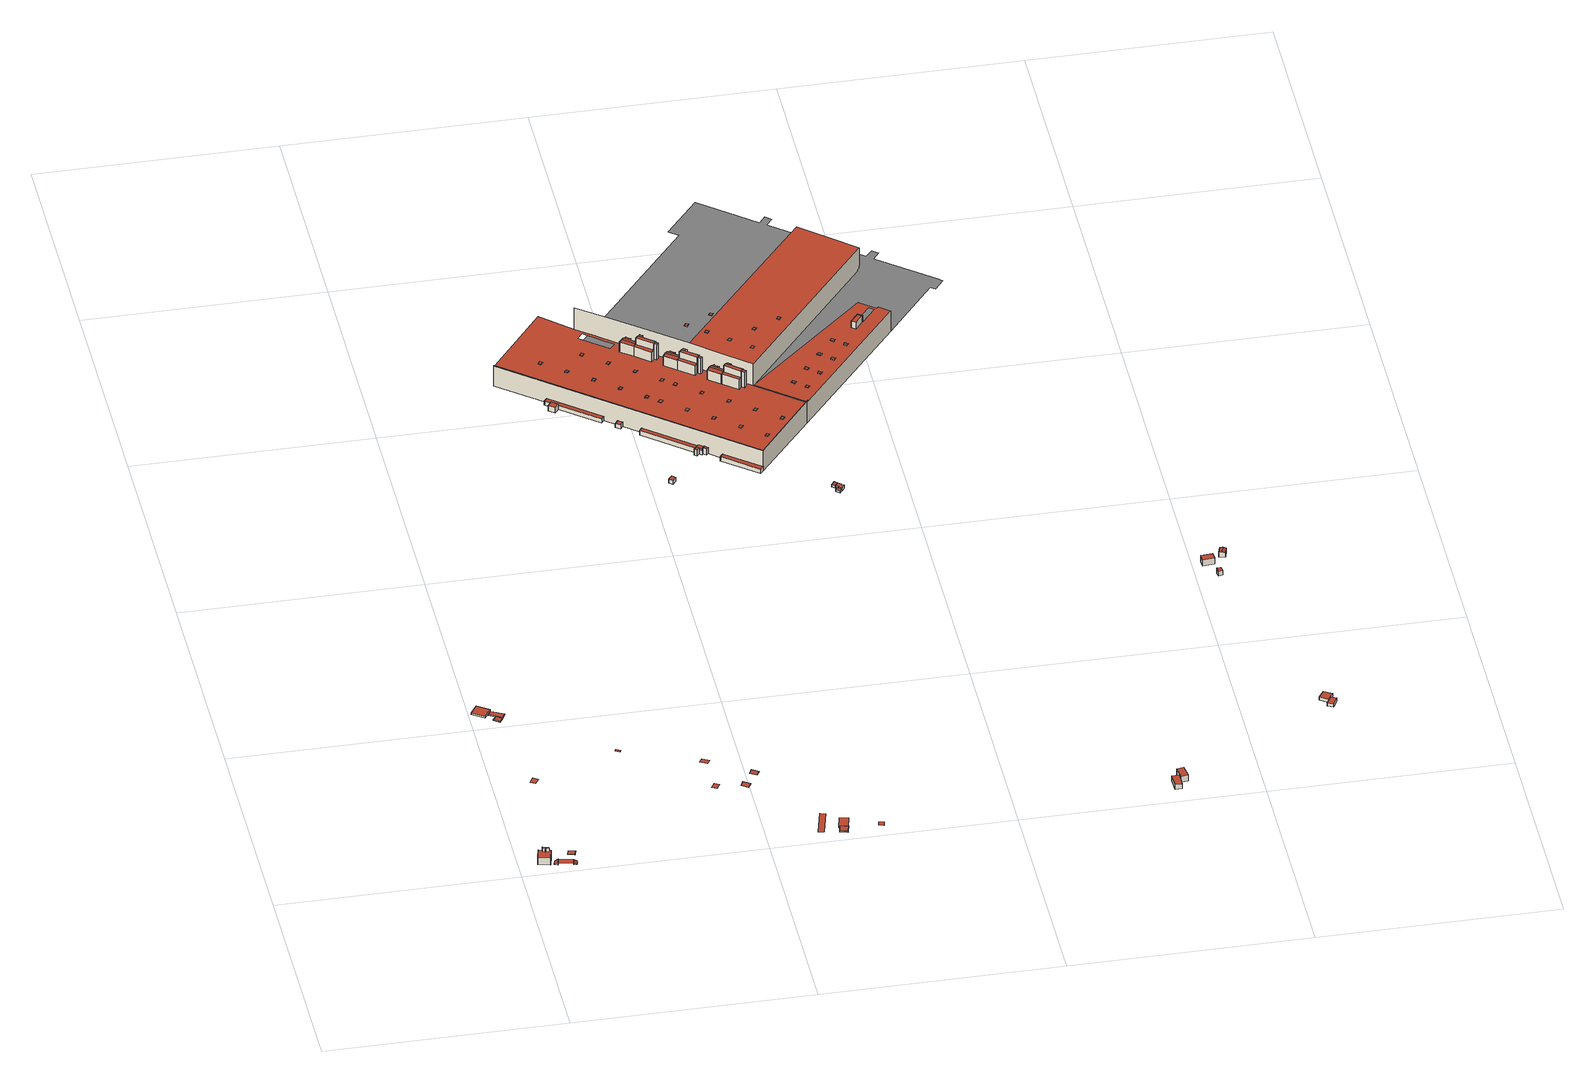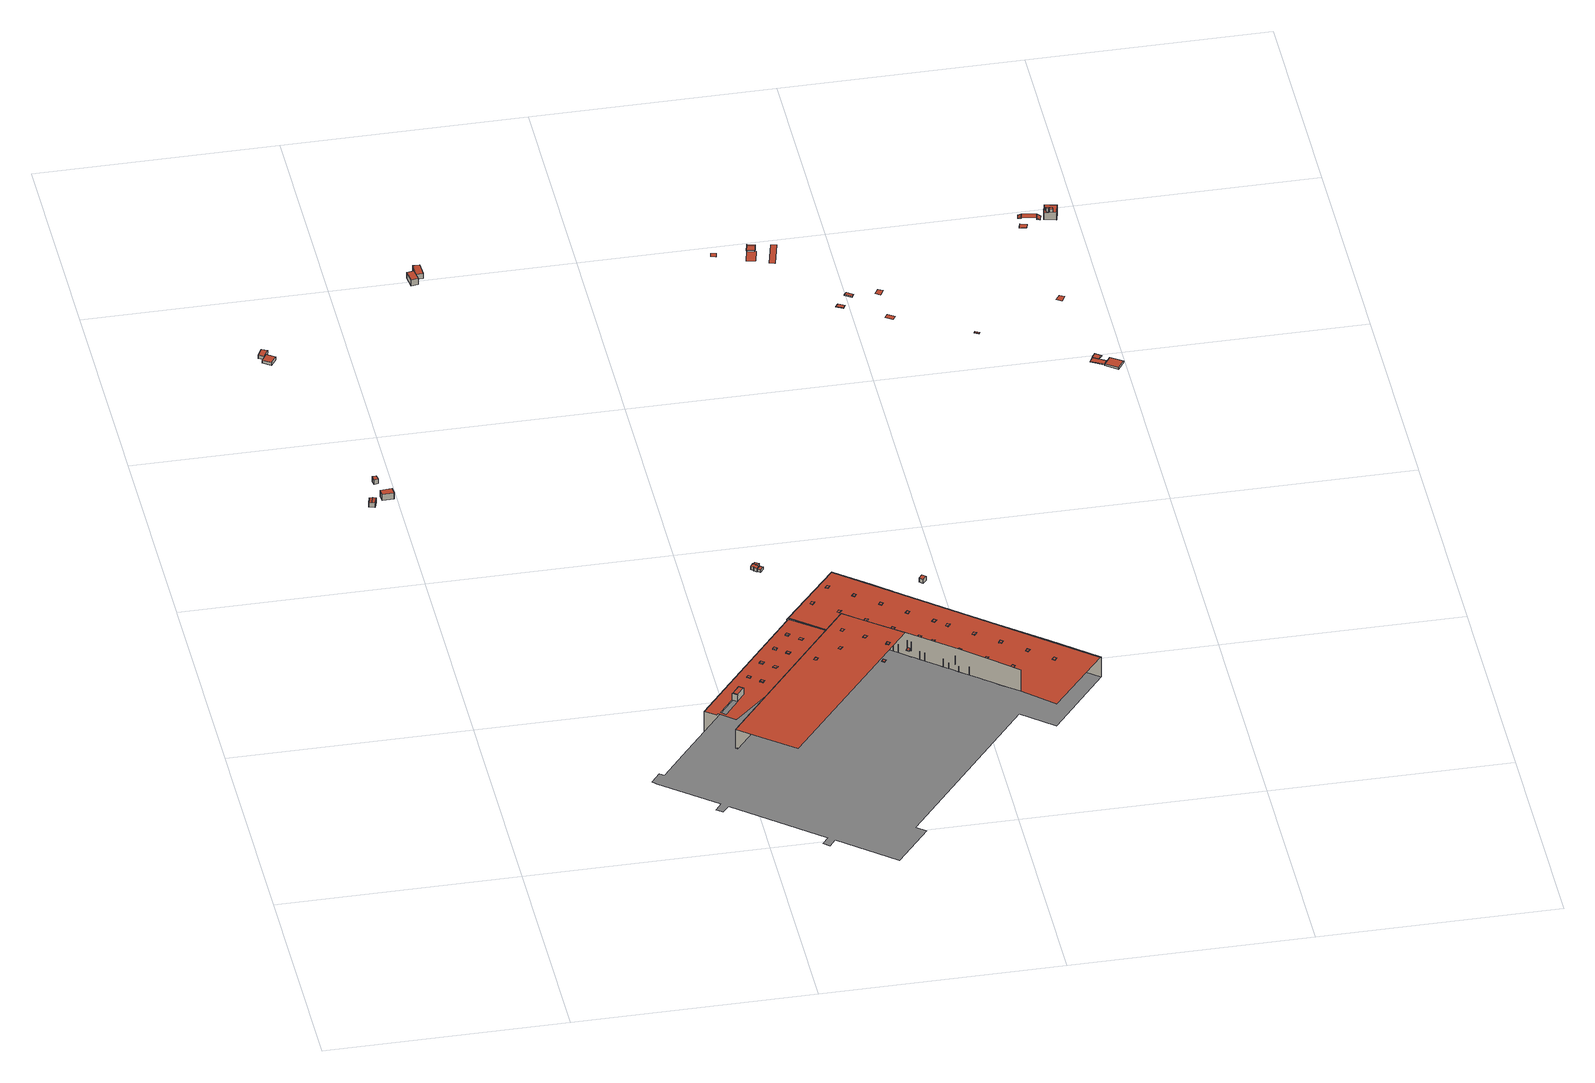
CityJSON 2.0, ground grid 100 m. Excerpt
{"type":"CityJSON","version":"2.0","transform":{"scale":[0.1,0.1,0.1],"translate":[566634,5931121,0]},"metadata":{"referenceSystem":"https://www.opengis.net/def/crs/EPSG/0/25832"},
"CityObjects":{
"building1":{"type":"Building","attributes":{"Grundfläche 2D":"25.694431","Grundhöhe NN":"1.999"},"children":["building1-1","building1-2"],"geometry":[{"type":"Solid","lod":"3","boundaries":[[[[0,1,2,3]],[[4,5,3,2]],[[5,6,0,3]],[[6,7,1,0]],[[7,4,2,1]],[[7,6,5,4]]]],"semantics":{"surfaces":[{"type":"RoofSurface"},{"type":"WallSurface"},{"type":"GroundSurface"}],"values":[[0,1,1,1,1,2]]}}]},
"building1-1":{"type":"BuildingInstallation","parents":["building1"],"geometry":[{"type":"MultiSurface","lod":"3","boundaries":[[[8,9,10,11]],[[11,10,12,13]],[[8,11,13,14]],[[9,8,14,15]],[[10,9,15,12]]],"semantics":{"surfaces":[{"type":"RoofSurface"},{"type":"WallSurface"}],"values":[0,1,1,1,1]}}]},
"building1-2":{"type":"BuildingInstallation","parents":["building1"],"geometry":[{"type":"MultiSurface","lod":"3","boundaries":[[[16,17,18,19]],[[19,18,20,21]],[[16,19,21,22]],[[17,16,22,23]],[[18,17,23,20]]],"semantics":{"surfaces":[{"type":"RoofSurface"},{"type":"WallSurface"}],"values":[0,1,1,1,1]}}]},
"building2":{"type":"Building","attributes":{"Grundfläche 2D":"3.710162","Grundhöhe NN":"1.133"},"geometry":[{"type":"Solid","lod":"3","boundaries":[[[[24,25,26,27]],[[25,24,28,29]],[[25,29,26]],[[27,28,24]],[[29,28,27,26]]]],"semantics":{"surfaces":[{"type":"RoofSurface"},{"type":"WallSurface"},{"type":"GroundSurface"}],"values":[[0,1,1,1,2]]}}]},
"building3":{"type":"Building","attributes":{"Grundfläche 2D":"14.900341","Grundhöhe NN":"1.958"},"geometry":[{"type":"MultiSurface","lod":"3","boundaries":[[[30,31,24,32]]],"semantics":{"surfaces":[{"type":"RoofSurface"}],"values":[0]}}]},
"building4":{"type":"Building","attributes":{"Grundfläche 2D":"3.200538","Grundhöhe NN":"1.283"},"geometry":[{"type":"Solid","lod":"3","boundaries":[[[[33,34,30,32]],[[35,36,32,30]],[[36,33,32]],[[35,30,34]],[[34,33,36,35]]]],"semantics":{"surfaces":[{"type":"RoofSurface"},{"type":"WallSurface"},{"type":"GroundSurface"}],"values":[[0,1,1,1,2]]}}]},
"building5":{"type":"Building","attributes":{"Grundfläche 2D":"7.299149","Grundhöhe NN":"1.508"},"geometry":[{"type":"Solid","lod":"3","boundaries":[[[[37,38,39,40]],[[41,38,37]],[[42,40,39]],[[42,41,37,40]],[[38,41,42,39]]]],"semantics":{"surfaces":[{"type":"RoofSurface"},{"type":"WallSurface"},{"type":"GroundSurface"}],"values":[[0,1,1,1,2]]}}]},
"building6":{"type":"Building","attributes":{"Grundfläche 2D":"7.340706","Grundhöhe NN":"1.545"},"geometry":[{"type":"MultiSurface","lod":"3","boundaries":[[[43,44,45,46]]],"semantics":{"surfaces":[{"type":"RoofSurface"}],"values":[0]}}]},
"building7":{"type":"Building","attributes":{"Grundfläche 2D":"29.484896","Grundhöhe NN":"1.999"},"geometry":[{"type":"Solid","lod":"3","boundaries":[[[[47,48,49,50]],[[51,52,50,49]],[[52,53,47,50]],[[53,54,48,47]],[[54,51,49,48]],[[54,53,52,51]]]],"semantics":{"surfaces":[{"type":"RoofSurface"},{"type":"WallSurface"},{"type":"GroundSurface"}],"values":[[0,1,1,1,1,2]]}}]},
"building8":{"type":"Building","attributes":{"Grundfläche 2D":"7.271800","Grundhöhe NN":"1.999"},"geometry":[{"type":"Solid","lod":"3","boundaries":[[[[55,56,57,58]],[[59,60,58,57]],[[60,61,55,58]],[[61,62,56,55]],[[62,59,57,56]],[[62,61,60,59]]]],"semantics":{"surfaces":[{"type":"RoofSurface"},{"type":"WallSurface"},{"type":"GroundSurface"}],"values":[[0,1,1,1,1,2]]}}]},
"building9":{"type":"Building","attributes":{"Grundfläche 2D":"14.671334","Grundhöhe NN":"1.999"},"geometry":[{"type":"Solid","lod":"3","boundaries":[[[[63,64,65,66]],[[67,68,66,65]],[[68,69,63,66]],[[69,70,64,63]],[[70,67,65,64]],[[70,69,68,67]]]],"semantics":{"surfaces":[{"type":"RoofSurface"},{"type":"WallSurface"},{"type":"GroundSurface"}],"values":[[0,1,1,1,1,2]]}}]},
"building10":{"type":"Building","attributes":{"Grundfläche 2D":"1.850165","Grundhöhe NN":"0.383"},"geometry":[{"type":"Solid","lod":"3","boundaries":[[[[71,72,73,74]],[[75,71,74]],[[75,76,72,71]],[[76,73,72]],[[76,75,74,73]]]],"semantics":{"surfaces":[{"type":"RoofSurface"},{"type":"WallSurface"},{"type":"GroundSurface"}],"values":[[0,1,1,1,2]]}}]},
"building11":{"type":"Building","attributes":{"Grundfläche 2D":"7.423137","Grundhöhe NN":"1.733"},"geometry":[{"type":"MultiSurface","lod":"3","boundaries":[[[77,78,79,80]]],"semantics":{"surfaces":[{"type":"RoofSurface"}],"values":[0]}}]},
"building12":{"type":"Building","attributes":{"Grundfläche 2D":"7.041550","Grundhöhe NN":"1.658"},"geometry":[{"type":"MultiSurface","lod":"3","boundaries":[[[81,82,83,84]]],"semantics":{"surfaces":[{"type":"RoofSurface"}],"values":[0]}}]},
"building13":{"type":"Building","attributes":{"Grundfläche 2D":"7.001814","Grundhöhe NN":"1.320"},"geometry":[{"type":"Solid","lod":"3","boundaries":[[[[85,86,87,88]],[[89,85,88]],[[89,90,86,85]],[[90,87,86]],[[90,89,88,87]]]],"semantics":{"surfaces":[{"type":"RoofSurface"},{"type":"WallSurface"},{"type":"GroundSurface"}],"values":[[0,1,1,1,2]]}}]},
"building14":{"type":"Building","attributes":{"Grundfläche 2D":"6.875396","Grundhöhe NN":"1.545"},"geometry":[{"type":"Solid","lod":"3","boundaries":[[[[91,92,93,94]],[[95,91,94]],[[95,96,92,91]],[[96,93,92]],[[96,95,94,93]]]],"semantics":{"surfaces":[{"type":"RoofSurface"},{"type":"WallSurface"},{"type":"GroundSurface"}],"values":[[0,1,1,1,2]]}}]},
"building15":{"type":"Building","attributes":{"Grundfläche 2D":"29.729817","Grundhöhe NN":"1.999"},"geometry":[{"type":"MultiSurface","lod":"3","boundaries":[[[97,98,99,100]]],"semantics":{"surfaces":[{"type":"RoofSurface"}],"values":[0]}}]},
"building16":{"type":"Building","attributes":{"Grundfläche 2D":"3.411666","Grundhöhe NN":"1.958"},"geometry":[{"type":"MultiSurface","lod":"3","boundaries":[[[101,102,103,104]]],"semantics":{"surfaces":[{"type":"RoofSurface"}],"values":[0]}}]},
"building17":{"type":"Building","attributes":{"Grundfläche 2D":"10.685665","Grundhöhe NN":"1.999"},"geometry":[{"type":"Solid","lod":"3","boundaries":[[[[105,106,107,108,109]],[[106,105,103,102]],[[107,106,102,110]],[[108,107,110,111]],[[105,109,108,111,112,103]],[[111,110,102,103,112]]]],"semantics":{"surfaces":[{"type":"RoofSurface"},{"type":"WallSurface"},{"type":"GroundSurface"}],"values":[[0,1,1,1,1,2]]}}]},
"building18":{"type":"Building","attributes":{"Grundfläche 2D":"23.449373","Grundhöhe NN":"1.470"},"geometry":[{"type":"MultiSurface","lod":"3","boundaries":[[[113,114,115,116,117,118]]],"semantics":{"surfaces":[{"type":"RoofSurface"}],"values":[0]}}]},
"building19":{"type":"Building","attributes":{"Grundfläche 2D":"16113.215206","Grundhöhe NN":"5.443"},"children":["building19-1","building19-2","building19-3","building19-4","building19-5","building19-6","building19-7","building19-8","building19-9","building19-10","building19-11","building19-12","building19-13","building19-14","building19-15","building19-16","building19-17","building19-18","building19-19","building19-20","building19-21","building19-22","building19-23","building19-24","building19-25","building19-26","building19-27","building19-28","building19-29","building19-30","building19-31","building19-32","building19-33","building19-34","building19-35","building19-36","building19-37","building19-38","building19-39","building19-40","building19-41","building19-42","building19-43","building19-44","building19-45","building19-46","building19-47","building19-48","building19-49","building19-50","building19-51","building19-52","building19-53","building19-54"],"geometry":[{"type":"MultiSurface","lod":"3","boundaries":[[[119,120,121]],[[122,123,124,125]],[[120,126,127,128,129,121]],[[128,127,119]],[[119,127,126,120]],[[130,131,123,122]],[[130,122,125,132]],[[131,130,132,133]],[[129,134,135,136]],[[137,138,139,140]],[[141,137,140,142]],[[141,143,138,137]],[[143,141,142,144]],[[134,129,128]],[[124,123,131,133,139,138,143,144,145,146,147,148,149,150,151,152,153,154,155,119,156]],[[157,146,145,158]],[[128,119,155,159,160]],[[157,158,161,162]],[[160,159,163,134,128]],[[157,162,164,165,166,148,147,146]],[[167,168,169,170]],[[171,162,161,169,168]],[[167,172,171,168]],[[173,174,175,176,177]],[[167,170,178,164,172]],[[179,176,175,180]],[[164,162,171,172]],[[179,181,182,177,176]],[[164,178,183,165]],[[177,182,184,185,173]],[[165,183,186,166]],[[187,188,189,190,174,173,185,184,191,192,193]],[[194,149,148,166]],[[195,181,179]],[[194,166,186,196,197]],[[197,150,149,194]],[[198,184,182,181,199]],[[150,197,196,151]],[[179,200,201,195]],[[200,179,180,202]],[[199,181,195,201,203]],[[199,203,204,205,206,198]],[[155,163,159]],[[207,208,209,210,211,212,213,214,191,184,198,206,205,215,216,217]],[[218,153,152,219]],[[202,220,201,200]],[[155,221,163]],[[221,134,163]],[[220,222,223,224,225,215,205,204,203,201]],[[226,227,228,229,230,231,232,233,234,235,236,237,238,239,240,241,242,243,244,245,246,247,248,249,250,251,252,253,254,255,256,257,258,259,260,261,262,136,135],[263,264,265,266,267,268,269,270,271,272,273,274,275,276,277,278],[190,187,193,209,208,216,215,225,222,220,202,180,175,174],[279,280,281,282,283,284,285,286,287,288,289,290,291,292,293],[294,295,296,297,298,299,300,301,302,303,304,305,306,307,308,309]],[[310,311,134,221]],[[312,278,277,313,314]],[[315,154,153,218]],[[221,155,311,310]],[[316,313,277,276]],[[316,317,318,314,313]],[[315,218,219,319]],[[318,320,312,314]],[[321,322,263,278,312,320,323,324,265,264]],[[316,325,317]],[[326,327,328,329,330,331,332,260,259,258,257,256,255,254,253,252,251,250,249,248,247,246,245,244,243,242,241,240,239,238,237,236,235,234,233,232,231,230,229,228,227,333,334]],[[275,335,325,316,276]],[[320,318,317,336,337,338]],[[325,335,339,317]],[[317,339,340,336]],[[337,336,340,341,342,338]],[[154,315,319,343]],[[344,269,268,345,346,347,348,349,323,320,338,342,341,271,270,350]],[[275,274,339,335]],[[271,341,340,339,274,273,351,352,272]],[[279,293,353,354,355]],[[356,353,293,292]],[[353,356,357]],[[354,353,357,358,359]],[[359,360,355,354]],[[291,357,356,292]],[[357,361,358]],[[362,363,280,279,355,360,364,365,282,281]],[[366,359,358]],[[367,134,311]],[[290,368,361,357,291]],[[361,368,369,366,358]],[[360,359,370,371]],[[370,359,366,369,372]],[[372,373,374,371,370]],[[375,376,284,283,377,378,379,380,381,364,360,371,374,286,285]],[[290,289,369,368]],[[134,367,226,135]],[[289,288,382,383,287,286,374,373,372,369]],[[384,367,311]],[[385,155,154,343,386,387]],[[384,311,155,385]],[[158,145,144,142,140,139,133,132,125,124,156,388,389,390,391,392,393,394,395,396,397,398,399,400,401,402,403,404,405,406,407,386,343,319,219,152,151,196,186,183,178,170,169,161]],[[408,409,410,411]],[[367,333,227,226]],[[384,408,411,333,367]],[[410,409,385,387,412]],[[413,414,329,328,327,326,334,415,416]],[[387,386,407,417,418]],[[410,419,420,421,422,423,416,415,334,333,411]],[[387,418,417,424,425,426,427,428,429,430,410,412],[431,432,433,434],[435,436,437,438]],[[439,440,438,437]],[[440,441,435,438]],[[442,441,440,439]],[[442,439,437,436]],[[441,442,436,435]],[[443,444,434,433]]],"semantics":{"surfaces":[{"type":"WallSurface"},{"type":"RoofSurface"},{"type":"GroundSurface"}],"values":[0,0,1,0,0,1,0,0,0,0,0,1,0,1,0,0,0,0,1,1,0,0,1,0,0,0,0,1,0,1,0,0,0,0,0,1,0,0,1,0,0,1,0,0,0,0,0,1,0,1,1,0,1,0,0,1,0,1,0,0,0,0,0,1,0,1,0,0,0,0,0,0,1,1,1,0,0,0,0,1,0,1,0,0,1,0,0,0,0,1,0,0,2,0,0,1,0,1,0,0,1,0,0,1,0,0,0]}}]},
"building19-1":{"type":"BuildingInstallation","parents":["building19"],"geometry":[{"type":"MultiSurface","lod":"3","boundaries":[[[445,446,447,448]],[[448,447,449,450]],[[445,448,450,451]],[[446,445,451,452]],[[447,446,452,449]]],"semantics":{"surfaces":[{"type":"RoofSurface"},{"type":"WallSurface"}],"values":[0,1,1,1,1]}}]},
"building19-2":{"type":"BuildingInstallation","parents":["building19"],"geometry":[{"type":"MultiSurface","lod":"3","boundaries":[[[453,454,455,456]],[[457,458,456,455]],[[458,459,453,456]],[[454,453,459,460]],[[455,454,460,457]]],"semantics":{"surfaces":[{"type":"RoofSurface"},{"type":"WallSurface"}],"values":[0,1,1,1,1]}}]},
"building19-3":{"type":"BuildingInstallation","parents":["building19"],"geometry":[{"type":"MultiSurface","lod":"3","boundaries":[[[461,462,463,464]],[[464,463,465,466]],[[461,464,466,467]],[[462,461,467,468]],[[463,462,468,465]]],"semantics":{"surfaces":[{"type":"RoofSurface"},{"type":"WallSurface"}],"values":[0,1,1,1,1]}}]},
"building19-4":{"type":"BuildingInstallation","parents":["building19"],"geometry":[{"type":"MultiSurface","lod":"3","boundaries":[[[469,470,471,472]],[[472,471,473,474]],[[469,472,474,475]],[[470,469,475,476]],[[476,473,471,470]]],"semantics":{"surfaces":[{"type":"RoofSurface"},{"type":"WallSurface"}],"values":[0,1,1,1,1]}}]},
"building19-5":{"type":"BuildingInstallation","parents":["building19"],"geometry":[{"type":"MultiSurface","lod":"3","boundaries":[[[477,478,479,480]],[[480,479,481,482]],[[477,480,482,483]],[[478,477,483,484]],[[479,478,484,481]]],"semantics":{"surfaces":[{"type":"RoofSurface"},{"type":"WallSurface"}],"values":[0,1,1,1,1]}}]},
"building19-6":{"type":"BuildingInstallation","parents":["building19"],"geometry":[{"type":"MultiSurface","lod":"3","boundaries":[[[485,486,487,488]],[[488,487,489,490]],[[485,488,490,491]],[[486,485,491,492]],[[487,486,492,489]]],"semantics":{"surfaces":[{"type":"RoofSurface"},{"type":"WallSurface"}],"values":[0,1,1,1,1]}}]},
"building19-7":{"type":"BuildingInstallation","parents":["building19"],"geometry":[{"type":"MultiSurface","lod":"3","boundaries":[[[493,494,495,496]],[[496,495,497,498]],[[493,496,498,499]],[[494,493,499,500]],[[495,494,500,497]]],"semantics":{"surfaces":[{"type":"RoofSurface"},{"type":"WallSurface"}],"values":[0,1,1,1,1]}}]},
"building19-8":{"type":"BuildingInstallation","parents":["building19"],"geometry":[{"type":"MultiSurface","lod":"3","boundaries":[[[501,502,503,504]],[[504,503,505,506]],[[501,504,506,507]],[[507,508,502,501]],[[508,505,503,502]]],"semantics":{"surfaces":[{"type":"RoofSurface"},{"type":"WallSurface"}],"values":[0,1,1,1,1]}}]},
"building19-9":{"type":"BuildingInstallation","parents":["building19"],"geometry":[{"type":"MultiSurface","lod":"3","boundaries":[[[509,510,511,512]],[[512,511,513,514]],[[509,512,514,515]],[[510,509,515,516]],[[511,510,516,513]]],"semantics":{"surfaces":[{"type":"RoofSurface"},{"type":"WallSurface"}],"values":[0,1,1,1,1]}}]},
"building19-10":{"type":"BuildingInstallation","parents":["building19"],"geometry":[{"type":"MultiSurface","lod":"3","boundaries":[[[172,517,194,149,518,171]],[[517,165,166,148,149,194]],[[147,518,149,148]],[[147,162,171,518]],[[165,517,172,171,162,164]]],"semantics":{"surfaces":[{"type":"RoofSurface"},{"type":"WallSurface"}],"values":[0,1,1,1,1]}}]},
"building19-11":{"type":"BuildingInstallation","parents":["building19"],"geometry":[{"type":"MultiSurface","lod":"3","boundaries":[[[519,520,189,188]],[[250,519,188,187]],[[519,250,251,520]],[[251,190,189,520]]],"semantics":{"surfaces":[{"type":"RoofSurface"},{"type":"WallSurface"}],"values":[0,1,1,1]}}]},
"building19-12":{"type":"BuildingInstallation","parents":["building19"],"geometry":[{"type":"MultiSurface","lod":"3","boundaries":[[[521,522,523,524]],[[524,523,525,526]],[[521,524,526,527]],[[522,521,527,528]],[[523,522,528,525]]],"semantics":{"surfaces":[{"type":"RoofSurface"},{"type":"WallSurface"}],"values":[0,1,1,1,1]}}]},
"building19-13":{"type":"BuildingInstallation","parents":["building19"],"geometry":[{"type":"MultiSurface","lod":"3","boundaries":[[[529,530,531,532]],[[533,534,532,531]],[[529,532,534,535]],[[535,536,530,529]],[[531,530,536,533]]],"semantics":{"surfaces":[{"type":"RoofSurface"},{"type":"WallSurface"}],"values":[0,1,1,1,1]}}]},
"building19-14":{"type":"BuildingInstallation","parents":["building19"],"geometry":[{"type":"MultiSurface","lod":"3","boundaries":[[[192,191,214,537,538]],[[248,249,538,537]],[[249,193,192,538]]],"semantics":{"surfaces":[{"type":"RoofSurface"},{"type":"WallSurface"}],"values":[0,1,1]}}]},
"building19-15":{"type":"BuildingInstallation","parents":["building19"],"geometry":[{"type":"MultiSurface","lod":"3","boundaries":[[[539,540,213,212]],[[211,541,539,212]],[[540,539,541,247,248,537]],[[540,537,214,213]]],"semantics":{"surfaces":[{"type":"RoofSurface"},{"type":"WallSurface"}],"values":[0,1,1,1]}}]},
"building19-16":{"type":"BuildingInstallation","parents":["building19"],"geometry":[{"type":"MultiSurface","lod":"3","boundaries":[[[542,541,211,210]],[[542,246,247,541]],[[210,209,246,542]]],"semantics":{"surfaces":[{"type":"RoofSurface"},{"type":"WallSurface"}],"values":[0,1,1]}}]},
"building19-17":{"type":"BuildingInstallation","parents":["building19"],"geometry":[{"type":"MultiSurface","lod":"3","boundaries":[[[543,544,545,546]],[[547,548,546,545]],[[543,546,548,549]],[[549,550,544,543]],[[545,544,550,547]]],"semantics":{"surfaces":[{"type":"RoofSurface"},{"type":"WallSurface"}],"values":[0,1,1,1,1]}}]},
"building19-18":{"type":"BuildingInstallation","parents":["building19"],"geometry":[{"type":"MultiSurface","lod":"3","boundaries":[[[551,224,223,552]],[[222,553,552,223]],[[553,554,551,552]],[[554,225,224,551]]],"semantics":{"surfaces":[{"type":"RoofSurface"},{"type":"WallSurface"}],"values":[0,1,1,1]}}]},
"building19-19":{"type":"BuildingInstallation","parents":["building19"],"geometry":[{"type":"MultiSurface","lod":"3","boundaries":[[[217,555,556,557,207]],[[216,558,555,217]],[[244,556,555,558]],[[556,244,245,557]],[[207,557,245,208]]],"semantics":{"surfaces":[{"type":"RoofSurface"},{"type":"WallSurface"}],"values":[0,1,1,1,1]}}]},
"building19-20":{"type":"BuildingInstallation","parents":["building19"],"geometry":[{"type":"MultiSurface","lod":"3","boundaries":[[[559,560,561,562]],[[562,561,563,564]],[[564,565,559,562]],[[560,559,565,566]],[[566,563,561,560]]],"semantics":{"surfaces":[{"type":"RoofSurface"},{"type":"WallSurface"}],"values":[0,1,1,1,1]}}]},
"building19-21":{"type":"BuildingInstallation","parents":["building19"],"geometry":[{"type":"MultiSurface","lod":"3","boundaries":[[[567,568,569,322,321]],[[567,321,264,570]],[[242,568,567,570]],[[568,242,243,569]],[[243,263,322,569]]],"semantics":{"surfaces":[{"type":"RoofSurface"},{"type":"WallSurface"}],"values":[0,1,1,1,1]}}]},
"building19-22":{"type":"BuildingInstallation","parents":["building19"],"geometry":[{"type":"MultiSurface","lod":"3","boundaries":[[[571,572,573,574]],[[574,573,575,576]],[[571,574,576,577]],[[572,571,577,578]],[[573,572,578,575]]],"semantics":{"surfaces":[{"type":"RoofSurface"},{"type":"WallSurface"}],"values":[0,1,1,1,1]}}]},
"building19-23":{"type":"BuildingInstallation","parents":["building19"],"geometry":[{"type":"MultiSurface","lod":"3","boundaries":[[[349,579,580,324,323]],[[580,579,240,241]],[[324,580,241,265]]],"semantics":{"surfaces":[{"type":"RoofSurface"},{"type":"WallSurface"}],"values":[0,1,1]}}]},
"building19-24":{"type":"BuildingInstallation","parents":["building19"],"geometry":[{"type":"MultiSurface","lod":"3","boundaries":[[[581,582,348,347]],[[346,583,581,347]],[[582,581,583,239,240,579]],[[349,348,582,579]]],"semantics":{"surfaces":[{"type":"RoofSurface"},{"type":"WallSurface"}],"values":[0,1,1,1]}}]},
"building19-25":{"type":"BuildingInstallation","parents":["building19"],"geometry":[{"type":"MultiSurface","lod":"3","boundaries":[[[584,585,586,587]],[[587,586,588,589]],[[584,587,589,590]],[[585,584,590,591]],[[586,585,591,588]]],"semantics":{"surfaces":[{"type":"RoofSurface"},{"type":"WallSurface"}],"values":[0,1,1,1,1]}}]},
"building19-26":{"type":"BuildingInstallation","parents":["building19"],"geometry":[{"type":"MultiSurface","lod":"3","boundaries":[[[592,583,346,345]],[[583,592,238,239]],[[268,238,592,345]]],"semantics":{"surfaces":[{"type":"RoofSurface"},{"type":"WallSurface"}],"values":[0,1,1]}}]},
"building19-27":{"type":"BuildingInstallation","parents":["building19"],"geometry":[{"type":"MultiSurface","lod":"3","boundaries":[[[593,352,351,594]],[[273,595,594,351]],[[595,596,593,594]],[[596,272,352,593]]],"semantics":{"surfaces":[{"type":"RoofSurface"},{"type":"WallSurface"}],"values":[0,1,1,1]}}]},
"building19-28":{"type":"BuildingInstallation","parents":["building19"],"geometry":[{"type":"MultiSurface","lod":"3","boundaries":[[[597,598,344,350]],[[270,236,597,350]],[[236,237,598,597]],[[344,598,237,269]]],"semantics":{"surfaces":[{"type":"RoofSurface"},{"type":"WallSurface"}],"values":[0,1,1,1]}}]},
"building19-29":{"type":"BuildingInstallation","parents":["building19"],"geometry":[{"type":"MultiSurface","lod":"3","boundaries":[[[599,600,601,602]],[[602,601,603,604]],[[604,605,599,602]],[[600,599,605,606]],[[606,603,601,600]]],"semantics":{"surfaces":[{"type":"RoofSurface"},{"type":"WallSurface"}],"values":[0,1,1,1,1]}}]},
"building19-30":{"type":"BuildingInstallation","parents":["building19"],"geometry":[{"type":"MultiSurface","lod":"3","boundaries":[[[607,608,609,610]],[[610,609,611,612]],[[612,613,607,610]],[[608,607,613,614]],[[614,611,609,608]]],"semantics":{"surfaces":[{"type":"RoofSurface"},{"type":"WallSurface"}],"values":[0,1,1,1,1]}}]},
"building19-31":{"type":"BuildingInstallation","parents":["building19"],"geometry":[{"type":"MultiSurface","lod":"3","boundaries":[[[615,616,617,618]],[[618,617,619,620]],[[615,618,620,621]],[[616,615,621,622]],[[617,616,622,619]]],"semantics":{"surfaces":[{"type":"RoofSurface"},{"type":"WallSurface"}],"values":[0,1,1,1,1]}}]},
"building19-32":{"type":"BuildingInstallation","parents":["building19"],"geometry":[{"type":"MultiSurface","lod":"3","boundaries":[[[623,624,363,362,625]],[[234,235,624,623]],[[281,626,625,362]],[[626,234,623,625]],[[235,280,363,624]]],"semantics":{"surfaces":[{"type":"RoofSurface"},{"type":"WallSurface"}],"values":[0,1,1,1,1]}}]},
"building19-33":{"type":"BuildingInstallation","parents":["building19"],"geometry":[{"type":"MultiSurface","lod":"3","boundaries":[[[365,364,381,627,628]],[[627,232,233,628]],[[365,628,233,282]]],"semantics":{"surfaces":[{"type":"RoofSurface"},{"type":"WallSurface"}],"values":[0,1,1]}}]},
"building19-34":{"type":"BuildingInstallation","parents":["building19"],"geometry":[{"type":"MultiSurface","lod":"3","boundaries":[[[629,630,631,632]],[[632,631,633,634]],[[629,632,634,635]],[[630,629,635,636]],[[631,630,636,633]]],"semantics":{"surfaces":[{"type":"RoofSurface"},{"type":"WallSurface"}],"values":[0,1,1,1,1]}}]},
"building19-35":{"type":"BuildingInstallation","parents":["building19"],"geometry":[{"type":"MultiSurface","lod":"3","boundaries":[[[379,637,638,639,380]],[[378,640,637,379]],[[640,641,638,637]],[[232,627,639,638,641,231]],[[380,639,627,381]]],"semantics":{"surfaces":[{"type":"RoofSurface"},{"type":"WallSurface"}],"values":[0,1,1,1,1]}}]},
"building19-36":{"type":"BuildingInstallation","parents":["building19"],"geometry":[{"type":"MultiSurface","lod":"3","boundaries":[[[642,643,644,645]],[[645,644,646,647]],[[647,648,642,645]],[[643,642,648,649]],[[649,646,644,643]]],"semantics":{"surfaces":[{"type":"RoofSurface"},{"type":"WallSurface"}],"values":[0,1,1,1,1]}}]},
"building19-37":{"type":"BuildingInstallation","parents":["building19"],"geometry":[{"type":"MultiSurface","lod":"3","boundaries":[[[641,640,378,377,650]],[[283,230,650,377]],[[230,231,641,650]]],"semantics":{"surfaces":[{"type":"RoofSurface"},{"type":"WallSurface"}],"values":[0,1,1]}}]},
"building19-38":{"type":"BuildingInstallation","parents":["building19"],"geometry":[{"type":"MultiSurface","lod":"3","boundaries":[[[651,383,382,652]],[[288,653,652,382]],[[653,654,651,652]],[[654,287,383,651]]],"semantics":{"surfaces":[{"type":"RoofSurface"},{"type":"WallSurface"}],"values":[0,1,1,1]}}]},
"building19-39":{"type":"BuildingInstallation","parents":["building19"],"geometry":[{"type":"MultiSurface","lod":"3","boundaries":[[[375,655,656,657,376]],[[285,658,655,375]],[[658,228,656,655]],[[228,229,657,656]],[[376,657,229,284]]],"semantics":{"surfaces":[{"type":"RoofSurface"},{"type":"WallSurface"}],"values":[0,1,1,1,1]}}]},
"building19-40":{"type":"BuildingInstallation","parents":["building19"],"geometry":[{"type":"MultiSurface","lod":"3","boundaries":[[[659,660,661,662]],[[662,661,663,664]],[[664,665,659,662]],[[660,659,665,666]],[[666,663,661,660]]],"semantics":{"surfaces":[{"type":"RoofSurface"},{"type":"WallSurface"}],"values":[0,1,1,1,1]}}]},
"building19-41":{"type":"BuildingInstallation","parents":["building19"],"geometry":[{"type":"MultiSurface","lod":"3","boundaries":[[[667,668,669,670]],[[670,669,671,672]],[[667,670,672,673]],[[668,667,673,674]],[[669,668,674,671]]],"semantics":{"surfaces":[{"type":"RoofSurface"},{"type":"WallSurface"}],"values":[0,1,1,1,1]}}]},
"building19-42":{"type":"BuildingInstallation","parents":["building19"],"geometry":[{"type":"MultiSurface","lod":"3","boundaries":[[[675,676,677,678]],[[678,677,679,680]],[[680,681,675,678]],[[676,675,681,682]],[[682,679,677,676]]],"semantics":{"surfaces":[{"type":"RoofSurface"},{"type":"WallSurface"}],"values":[0,1,1,1,1]}}]},
"building19-43":{"type":"BuildingInstallation","parents":["building19"],"geometry":[{"type":"MultiSurface","lod":"3","boundaries":[[[683,684,685,686]],[[686,685,687,688]],[[688,689,683,686]],[[684,683,689,690]],[[690,687,685,684]]],"semantics":{"surfaces":[{"type":"RoofSurface"},{"type":"WallSurface"}],"values":[0,1,1,1,1]}}]},
"building19-44":{"type":"BuildingInstallation","parents":["building19"],"geometry":[{"type":"MultiSurface","lod":"3","boundaries":[[[691,692,693,694]],[[694,693,695,696]],[[691,694,696,697]],[[692,691,697,698]],[[693,692,698,695]]],"semantics":{"surfaces":[{"type":"RoofSurface"},{"type":"WallSurface"}],"values":[0,1,1,1,1]}}]},
"building19-45":{"type":"BuildingInstallation","parents":["building19"],"geometry":[{"type":"MultiSurface","lod":"3","boundaries":[[[408,384,699,700,701]],[[418,699,384,385,387]],[[702,701,700,699,418,703]],[[412,409,408,701,702]]],"semantics":{"surfaces":[{"type":"RoofSurface"},{"type":"WallSurface"}],"values":[0,1,1,1]}}]},
"building19-46":{"type":"BuildingInstallation","parents":["building19"],"geometry":[{"type":"MultiSurface","lod":"3","boundaries":[[[704,705,706,707]],[[707,706,708,709]],[[704,707,709,710]],[[705,704,710,711]],[[706,705,711,708]]],"semantics":{"surfaces":[{"type":"RoofSurface"},{"type":"WallSurface"}],"values":[0,1,1,1,1]}}]},
"building19-47":{"type":"BuildingInstallation","parents":["building19"],"geometry":[{"type":"MultiSurface","lod":"3","boundaries":[[[712,713,714,715]],[[715,714,716,717]],[[712,715,717,718]],[[713,712,718,719]],[[714,713,719,716]]],"semantics":{"surfaces":[{"type":"RoofSurface"},{"type":"WallSurface"}],"values":[0,1,1,1,1]}}]},
"building19-48":{"type":"BuildingInstallation","parents":["building19"],"geometry":[{"type":"MultiSurface","lod":"3","boundaries":[[[720,721,722,723]],[[723,722,724,725]],[[725,726,720,723]],[[721,720,726,727]],[[722,721,727,724]]],"semantics":{"surfaces":[{"type":"RoofSurface"},{"type":"WallSurface"}],"values":[0,1,1,1,1]}}]},
"building19-49":{"type":"BuildingInstallation","parents":["building19"],"geometry":[{"type":"MultiSurface","lod":"3","boundaries":[[[728,729,730,731]],[[731,730,732,733]],[[728,731,733,734]],[[729,728,734,735]],[[730,729,735,732]]],"semantics":{"surfaces":[{"type":"RoofSurface"},{"type":"WallSurface"}],"values":[0,1,1,1,1]}}]},
"building19-50":{"type":"BuildingInstallation","parents":["building19"],"geometry":[{"type":"MultiSurface","lod":"3","boundaries":[[[736,737,738,739]],[[739,738,740,741]],[[736,739,741,742]],[[737,736,742,743]],[[738,737,743,740]]],"semantics":{"surfaces":[{"type":"RoofSurface"},{"type":"WallSurface"}],"values":[0,1,1,1,1]}}]},
"building19-51":{"type":"BuildingInstallation","parents":["building19"],"geometry":[{"type":"MultiSurface","lod":"3","boundaries":[[[744,745,746,747]],[[747,746,748,749]],[[744,747,749,750]],[[745,744,750,751]],[[746,745,751,748]]],"semantics":{"surfaces":[{"type":"RoofSurface"},{"type":"WallSurface"}],"values":[0,1,1,1,1]}}]},
"building19-52":{"type":"BuildingInstallation","parents":["building19"],"geometry":[{"type":"MultiSurface","lod":"3","boundaries":[[[752,753,754,755]],[[755,754,756,757]],[[752,755,757,758]],[[753,752,758,759]],[[754,753,759,756]]],"semantics":{"surfaces":[{"type":"RoofSurface"},{"type":"WallSurface"}],"values":[0,1,1,1,1]}}]},
"building19-53":{"type":"BuildingInstallation","parents":["building19"],"geometry":[{"type":"MultiSurface","lod":"3","boundaries":[[[760,761,762,763]],[[763,762,764,765]],[[760,763,765,766]],[[761,760,766,767]],[[762,761,767,764]]],"semantics":{"surfaces":[{"type":"RoofSurface"},{"type":"WallSurface"}],"values":[0,1,1,1,1]}}]},
"building19-54":{"type":"BuildingInstallation","parents":["building19"],"geometry":[{"type":"MultiSurface","lod":"3","boundaries":[[[768,769,770,771]],[[771,770,772,773]],[[768,771,773,774]],[[769,768,774,775]],[[770,769,775,772]]],"semantics":{"surfaces":[{"type":"RoofSurface"},{"type":"WallSurface"}],"values":[0,1,1,1,1]}}]},
"building20":{"type":"Building","attributes":{"Grundfläche 2D":"5.047197","Grundhöhe NN":"1.583"},"geometry":[{"type":"MultiSurface","lod":"3","boundaries":[[[776,777,778,779]]],"semantics":{"surfaces":[{"type":"RoofSurface"}],"values":[0]}}]},
"building21":{"type":"Building","attributes":{"Grundfläche 2D":"7.607391","Grundhöhe NN":"5.443"},"geometry":[{"type":"Solid","lod":"3","boundaries":[[[[780,781,782,783]],[[784,785,783,782]],[[785,786,780,783]],[[786,787,781,780]],[[787,784,782,781]],[[787,786,785,784]]]],"semantics":{"surfaces":[{"type":"RoofSurface"},{"type":"WallSurface"},{"type":"GroundSurface"}],"values":[[0,1,1,1,1,2]]}}]},
"building22":{"type":"Building","attributes":{"Grundfläche 2D":"4.640325","Grundhöhe NN":"5.307"},"geometry":[{"type":"Solid","lod":"3","boundaries":[[[[788,789,790,791]],[[792,793,791,790]],[[793,794,788,791]],[[794,795,789,788]],[[795,792,790,789]],[[795,794,793,792]]]],"semantics":{"surfaces":[{"type":"RoofSurface"},{"type":"WallSurface"},{"type":"GroundSurface"}],"values":[[0,1,1,1,1,2]]}}]},
"building23":{"type":"Building","attributes":{"Grundfläche 2D":"2.972671","Grundhöhe NN":"6.798"},"geometry":[{"type":"Solid","lod":"3","boundaries":[[[[796,797,798,799]],[[800,801,799,798]],[[801,802,796,799]],[[802,803,797,796]],[[803,800,798,797]],[[803,802,801,800]]]],"semantics":{"surfaces":[{"type":"RoofSurface"},{"type":"WallSurface"},{"type":"GroundSurface"}],"values":[[0,1,1,1,1,2]]}}]},
"building24":{"type":"Building","attributes":{"Grundfläche 2D":"3.094016","Grundhöhe NN":"7.040"},"geometry":[{"type":"Solid","lod":"3","boundaries":[[[[804,805,806,807]],[[808,809,807,806]],[[809,810,804,807]],[[810,811,805,804]],[[811,808,806,805]],[[811,810,809,808]]]],"semantics":{"surfaces":[{"type":"RoofSurface"},{"type":"WallSurface"},{"type":"GroundSurface"}],"values":[[0,1,1,1,1,2]]}}]},
"building25":{"type":"Building","attributes":{"Grundfläche 2D":"6.072499","Grundhöhe NN":"6.695"},"geometry":[{"type":"Solid","lod":"3","boundaries":[[[[812,813,814,815,816,817,818,819]],[[820,821,818,817]],[[821,822,819,818]],[[822,823,812,819]],[[823,824,813,812]],[[824,825,814,813]],[[825,826,815,814]],[[826,827,816,815]],[[827,820,817,816]],[[820,827,826,825,824,823,822,821]]]],"semantics":{"surfaces":[{"type":"RoofSurface"},{"type":"WallSurface"},{"type":"GroundSurface"}],"values":[[0,1,1,1,1,1,1,1,1,2]]}}]},
"building26":{"type":"Building","attributes":{"Grundfläche 2D":"34.481937","Grundhöhe NN":"6.410"},"geometry":[{"type":"Solid","lod":"3","boundaries":[[[[828,829,830,831]],[[832,833,834,835]],[[836,837,831,830]],[[837,838,828,831]],[[838,839,829,828]],[[839,836,830,829]],[[840,841,835,834]],[[841,842,832,835]],[[842,843,833,832]],[[843,840,834,833]],[[839,838,837,836]],[[843,842,841,840]]]],"semantics":{"surfaces":[{"type":"RoofSurface"},{"type":"WallSurface"},{"type":"GroundSurface"}],"values":[[0,0,1,1,1,1,1,1,1,1,2,2]]}}]},
"building27":{"type":"Building","attributes":{"Grundfläche 2D":"28.204357","Grundhöhe NN":"6.249"},"geometry":[{"type":"Solid","lod":"3","boundaries":[[[[844,845,846,847]],[[848,849,850,851]],[[852,853,854,845,844]],[[846,845,854,855]],[[847,846,855,856]],[[844,847,856,852]],[[857,853,851,850]],[[851,853,858,848]],[[849,848,858,859]],[[850,849,859,857]],[[854,853,852,856,855]],[[859,858,853,857]]]],"semantics":{"surfaces":[{"type":"RoofSurface"},{"type":"WallSurface"},{"type":"GroundSurface"}],"values":[[0,0,1,1,1,1,1,1,1,1,2,2]]}}]},
"building28":{"type":"Building","attributes":{"Grundfläche 2D":"15.012101","Grundhöhe NN":"6.139"},"geometry":[{"type":"Solid","lod":"3","boundaries":[[[[860,861,862,863]],[[864,865,863,862]],[[865,866,860,863]],[[866,867,861,860]],[[867,864,862,861]],[[867,866,865,864]]]],"semantics":{"surfaces":[{"type":"RoofSurface"},{"type":"WallSurface"},{"type":"GroundSurface"}],"values":[[0,1,1,1,1,2]]}}]},
"building29":{"type":"Building","attributes":{"Grundfläche 2D":"3.955226","Grundhöhe NN":"7.037"},"geometry":[{"type":"Solid","lod":"3","boundaries":[[[[868,869,870,871]],[[872,873,871,870]],[[873,874,868,871]],[[874,875,869,868]],[[875,872,870,869]],[[875,874,873,872]]]],"semantics":{"surfaces":[{"type":"RoofSurface"},{"type":"WallSurface"},{"type":"GroundSurface"}],"values":[[0,1,1,1,1,2]]}}]},
"building30":{"type":"Building","attributes":{"Grundfläche 2D":"8.944711","Grundhöhe NN":"6.254"},"geometry":[{"type":"Solid","lod":"3","boundaries":[[[[876,877,878,879]],[[880,876,879,881]],[[881,879,878,882,883]],[[880,881,883,884]],[[877,876,880,884,885]],[[878,877,885,882]],[[883,882,885,884]]]],"semantics":{"surfaces":[{"type":"RoofSurface"},{"type":"WallSurface"},{"type":"GroundSurface"}],"values":[[0,0,1,1,1,1,2]]}}]}
},
"vertices":[
[135,84,55],[85,96,55],[73,47,55],[123,35,55],[73,47,20],[123,35,20],[135,84,20],[85,96,20],
[113,87,71],[101,90,71],[100,81,71],[111,79,71],[100,81,55],[111,79,55],[113,87,55],[101,90,55],
[125,76,71],[126,83,71],[115,86,71],[113,78,71],[115,86,55],[113,78,55],[125,76,55],[126,83,55],
[155,43,20],[161,68,20],[147,72,11],[141,47,11],[155,43,11],[161,68,11],
[220,53,20],[161,67,20],[215,30,20],
[228,27,13],[233,50,13],[220,53,13],[215,30,13],
[240,115,16],[212,122,15],[205,98,15],[234,90,16],[240,115,15],[234,90,15],
[188,614,15],[167,627,15],[151,602,15],[171,589,15],
[86,1094,28],[36,1128,28],[9,1087,27],[58,1053,27],[9,1087,20],[58,1053,20],[86,1094,20],[36,1128,20],
[102,1050,24],[87,1030,24],[110,1012,24],[125,1032,24],[110,1012,20],[125,1032,20],[102,1050,20],[87,1030,20],
[138,1059,24],[86,1088,24],[74,1067,24],[126,1037,24],[74,1067,20],[126,1037,20],[138,1059,20],[86,1088,20],
[547,757,5],[529,767,5],[524,760,4],[542,749,4],[547,757,4],[529,767,4],
[884,442,17],[864,454,17],[848,428,17],[869,416,17],
[875,606,17],[846,624,17],[835,606,17],[864,589,17],
[1005,425,17],[977,443,17],[966,426,13],[994,407,13],[1005,425,13],[977,443,13],
[1053,497,18],[1024,514,18],[1014,496,15],[1042,479,15],[1053,497,15],[1024,514,15],
[1257,164,20],[1234,170,20],[1204,52,20],[1227,46,20],
[1319,25,20],[1321,34,20],[1288,42,20],[1286,33,20],
[1288,42,21],[1321,34,21],[1329,65,21],[1296,73,21],[1295,70,21],[1329,65,20],[1296,73,20],[1295,70,20],
[1305,135,15],[1290,71,15],[1295,70,15],[1296,73,15],[1327,65,15],[1342,125,15],
[509,3189,151],[693,3039,153],[509,3189,153],[681,3025,74],[693,3039,75],[693,3039,54],[681,3025,54],[891,2877,152],[940,2837,152],[957,2823,152],[512,3190,153],[879,2863,74],[891,2877,75],[879,2863,54],[891,2877,54],[1445,2427,153],[1445,2427,151],[512,3190,151],[927,2823,74],[940,2837,76],[940,2837,54],[927,2823,54],[945,2808,74],[945,2808,54],[957,2823,76],[957,2823,54],[1023,2769,54],[1023,2769,77],[1220,2608,77],[1240,2592,77],[1240,2592,84],[1254,2580,84],[1254,2580,54],[1304,2539,54],[1304,2539,76],[1445,2424,76],[1445,2424,151],[509,3189,54],[1011,2755,76],[1011,2755,54],[1220,2608,152],[1023,2769,152],[1208,2593,54],[1208,2593,76],[1240,2592,152],[1218,2585,76],[1228,2577,76],[1233,2583,77],[1208,2573,84],[1198,2581,84],[1198,2581,54],[1208,2573,54],[1208,2593,84],[1218,2585,84],[1034,3206,204],[1034,3206,158],[1013,3180,157],[1013,3180,204],[1025,3195,205],[1218,2585,54],[1062,3140,204],[1062,3140,157],[1073,3153,205],[1074,3154,205],[1228,2577,54],[1084,3166,204],[1035,3205,204],[1233,2583,54],[1048,3195,158],[1048,3195,200],[1035,3205,200],[1035,3205,158],[1084,3166,188],[1073,3175,188],[1073,3175,158],[1233,2583,84],[1073,3153,204],[1247,2572,54],[1247,2572,84],[1084,3166,235],[1073,3153,235],[1125,3089,204],[1136,3103,204],[1125,3089,157],[1136,3103,235],[1137,3104,235],[1146,3115,235],[1085,3165,235],[1132,3127,199],[1132,3127,158],[1107,3147,158],[1107,3147,188],[1096,3156,188],[1096,3156,233],[1085,3165,233],[1085,3165,188],[1146,3115,158],[1144,3117,158],[1144,3117,199],[1292,2524,74],[1292,2524,54],[1136,3103,158],[1254,2580,152],[1137,3104,158],[1137,3104,233],[1145,3114,233],[1145,3114,158],[1672,2705,158],[1489,2854,158],[1455,2882,158],[1444,2890,158],[1424,2907,158],[1413,2916,158],[1399,2927,158],[1390,2935,158],[1370,2951,158],[1353,2965,158],[1309,3001,158],[1292,3015,158],[1272,3031,158],[1260,3040,158],[1246,3052,158],[1237,3059,158],[1217,3076,158],[1200,3090,158],[1150,3130,158],[1136,3142,158],[1116,3158,158],[1105,3167,158],[1094,3176,158],[1082,3186,158],[1063,3201,158],[1045,3216,158],[1011,3244,158],[992,3259,158],[973,3275,158],[961,3284,158],[951,3293,158],[939,3303,158],[920,3318,158],[902,3333,158],[867,3361,158],[752,3464,158],[743,3472,158],[1188,3081,158],[1201,3070,158],[1224,3051,158],[1229,3048,158],[1237,3041,158],[1258,3024,158],[1283,3004,158],[1296,2993,158],[1298,2992,158],[1297,2990,158],[1289,2980,158],[1288,2979,158],[1277,2965,157],[1214,3016,157],[1165,3056,157],[1186,3082,158],[1339,2958,158],[1341,2957,158],[1354,2946,158],[1377,2927,158],[1412,2898,158],[1436,2879,158],[1449,2868,158],[1450,2867,158],[1449,2866,158],[1441,2856,158],[1440,2854,158],[1429,2842,157],[1368,2892,157],[1367,2891,157],[1318,2932,157],[870,3297,157],[891,3323,158],[893,3322,158],[906,3311,158],[930,3292,158],[940,3284,158],[939,3283,158],[964,3263,158],[989,3243,158],[1001,3233,158],[1002,3232,158],[1001,3230,158],[993,3221,158],[992,3219,158],[982,3207,157],[919,3257,157],[1304,2539,152],[1445,2424,152],[1186,3082,204],[1165,3056,204],[1177,3071,205],[1432,2410,74],[1214,3016,204],[1225,3030,205],[1226,3031,205],[1432,2410,54],[1236,3042,204],[1201,3070,200],[1188,3081,200],[1236,3042,187],[1224,3051,187],[1214,3016,205],[1455,2882,263],[1444,2890,263],[1380,2943,265],[1268,3034,268],[1077,3190,268],[968,3279,265],[867,3361,263],[1489,2854,160],[1489,2854,263],[1277,2965,205],[1225,3030,235],[1226,3031,235],[1236,3042,235],[1288,2979,205],[1288,2979,235],[1298,2992,235],[1237,3041,235],[1445,2424,54],[1283,3004,201],[1258,3024,187],[1244,3035,187],[1244,3035,234],[1237,3041,234],[1237,3041,187],[1296,2993,201],[1289,2980,233],[1297,2990,233],[1318,2932,203],[1329,2946,205],[1339,2958,203],[1367,2891,203],[1368,2892,203],[1373,2899,204],[1379,2905,205],[1389,2918,203],[1368,2892,204],[1354,2946,200],[1341,2957,200],[1389,2918,186],[1377,2927,186],[1379,2905,204],[1672,2705,160],[1429,2842,204],[1440,2854,204],[1379,2905,235],[1389,2918,235],[1440,2854,235],[1441,2856,235],[1450,2867,235],[1449,2868,201],[1436,2879,201],[1412,2898,186],[1397,2911,186],[1397,2911,232],[1390,2917,232],[1390,2917,186],[1441,2856,234],[1449,2866,234],[1675,2706,160],[1675,2706,158],[1675,2706,54],[1675,2706,153],[743,3476,54],[874,3369,54],[1421,4040,54],[1383,4071,54],[1525,4245,54],[1749,4062,54],[1776,4096,54],[1801,4075,54],[1774,4042,54],[2120,3759,54],[2148,3792,54],[2173,3772,54],[2146,3739,54],[2369,3556,54],[2386,3542,54],[2347,3493,54],[2329,3507,54],[2233,3389,54],[2118,3249,54],[2118,3248,54],[1673,2708,160],[1673,2708,158],[1491,2856,158],[1491,2856,160],[1673,2708,153],[1941,3628,265],[1832,3717,268],[1491,2856,263],[2049,3540,263],[2118,3248,153],[1682,2714,153],[2038,3527,158],[2038,3527,167],[2045,3535,167],[2045,3535,175],[2049,3540,174],[2116,3250,153],[2076,3283,154],[2069,3275,154],[2007,3325,154],[1988,3291,154],[2006,3325,154],[2003,3328,154],[2038,3285,154],[2056,3270,154],[1995,3196,154],[1977,3210,154],[1975,3207,154],[1992,3193,154],[1961,3154,154],[1944,3169,154],[1961,3154,186],[1944,3169,186],[1975,3207,186],[1992,3193,186],[1995,3196,186],[1977,3210,186],
[702,3170,156],[692,3178,156],[683,3166,156],[692,3158,156],[683,3166,153],[692,3158,153],[702,3170,153],[692,3178,153],
[795,3094,156],[785,3102,156],[776,3091,156],[786,3083,156],[776,3091,153],[786,3083,153],[795,3094,153],[785,3102,153],
[888,3019,156],[878,3027,156],[869,3015,156],[879,3007,156],[869,3015,153],[879,3007,153],[888,3019,153],[878,3027,153],
[874,3192,158],[864,3200,158],[854,3188,158],[864,3180,158],[854,3188,155],[864,3180,155],[874,3192,156],[864,3200,156],
[981,2943,156],[971,2951,156],[962,2939,156],[972,2931,156],[962,2939,153],[972,2931,153],[981,2943,153],[971,2951,153],
[966,3117,158],[957,3124,158],[947,3112,158],[956,3105,158],[947,3112,155],[956,3105,155],[966,3117,156],[957,3124,156],
[1073,2867,156],[1063,2875,156],[1054,2863,156],[1064,2856,156],[1054,2863,153],[1064,2856,153],[1073,2867,153],[1063,2875,153],
[1120,2829,156],[1110,2837,156],[1101,2825,156],[1110,2817,156],[1101,2825,153],[1110,2817,153],[1120,2829,153],[1110,2837,153],
[1050,3029,158],[1059,3040,158],[1049,3048,158],[1040,3037,158],[1049,3048,156],[1040,3037,155],[1050,3029,155],[1059,3040,156],
[1228,2577,84],[1220,2608,84],
[1063,3201,200],[1045,3216,200],
[1212,2753,156],[1202,2761,156],[1193,2749,156],[1202,2741,156],[1193,2749,153],[1202,2741,153],[1212,2753,153],[1202,2761,153],
[1142,2952,158],[1152,2965,158],[1142,2972,158],[1133,2960,158],[1142,2972,156],[1133,2960,155],[1142,2952,155],[1152,2965,156],
[1094,3176,188],[1082,3186,188],
[1105,3167,233],[1094,3176,233],[1105,3167,188],
[1116,3158,188],
[1189,2914,158],[1199,2927,158],[1189,2935,158],[1179,2922,158],[1189,2935,156],[1179,2922,155],[1189,2914,155],[1199,2927,156],
[1155,3105,233],[1147,3096,233],[1147,3096,158],[1155,3105,158],
[1151,3123,199],[1150,3130,199],[1136,3142,199],[1151,3123,158],
[1305,2677,156],[1295,2685,156],[1286,2673,156],[1296,2666,156],[1286,2673,153],[1296,2666,153],[1305,2677,153],[1295,2685,153],
[1215,3074,200],[1217,3076,200],[1200,3090,200],[1215,3074,158],
[1281,2839,158],[1291,2851,158],[1282,2858,158],[1272,2846,158],[1282,2858,156],[1272,2846,155],[1281,2839,155],[1291,2851,156],
[1246,3052,187],[1237,3059,187],
[1260,3040,234],[1246,3052,234],[1260,3040,187],
[1398,2601,156],[1388,2609,156],[1379,2597,156],[1388,2589,156],[1379,2597,153],[1388,2589,153],[1398,2601,153],[1388,2609,153],
[1272,3031,187],
[1308,2981,233],[1300,2971,233],[1300,2971,158],[1308,2981,158],
[1309,3001,201],[1292,3015,201],
[1384,2775,158],[1375,2782,158],[1365,2771,158],[1375,2763,158],[1365,2771,155],[1375,2763,155],[1384,2775,156],[1375,2782,156],
[1287,3155,272],[1277,3162,272],[1268,3150,272],[1278,3143,272],[1268,3150,268],[1278,3143,268],[1287,3155,268],[1277,3162,268],
[1491,2526,156],[1481,2533,156],[1472,2521,156],[1481,2514,156],[1472,2521,153],[1481,2514,153],[1491,2526,153],[1481,2533,153],
[1370,2951,200],[1353,2965,200],[1369,2949,200],[1369,2949,158],
[1399,2927,186],[1390,2935,186],
[1477,2699,158],[1468,2707,158],[1458,2695,158],[1468,2688,158],[1458,2695,155],[1468,2688,155],[1477,2699,156],[1468,2707,156],
[1412,2915,232],[1413,2916,232],[1399,2927,232],[1412,2915,186],[1413,2916,186],
[1358,3097,270],[1348,3105,270],[1339,3093,270],[1349,3085,270],[1339,3093,267],[1349,3085,267],[1358,3097,267],[1348,3105,267],
[1424,2907,186],
[1461,2856,234],[1453,2846,234],[1453,2846,158],[1461,2856,158],
[1457,2873,201],[1455,2882,201],[1444,2890,201],[1457,2873,158],
[1438,3032,267],[1429,3040,267],[1418,3028,267],[1428,3020,267],[1418,3028,265],[1428,3020,265],[1438,3032,265],[1429,3040,265],
[1571,2623,158],[1561,2631,158],[1552,2619,158],[1561,2611,158],[1552,2619,155],[1561,2611,155],[1571,2623,155],[1561,2631,155],
[1396,3209,270],[1386,3216,270],[1377,3205,270],[1387,3197,270],[1377,3205,268],[1387,3197,268],[1396,3209,268],[1386,3216,268],
[1517,2968,265],[1508,2976,265],[1498,2964,265],[1508,2956,265],[1498,2964,263],[1508,2956,263],[1517,2968,263],[1508,2976,263],
[1548,3086,266],[1538,3094,266],[1528,3082,266],[1538,3074,266],[1528,3082,264],[1538,3074,264],[1548,3086,264],[1538,3094,264],
[1682,2714,160],[1680,2715,160],[1680,2716,160],[1680,2716,153],[1680,2715,153],
[1661,2848,158],[1649,2858,158],[1641,2849,158],[1653,2839,158],[1641,2849,155],[1653,2839,155],[1661,2848,155],[1649,2858,155],
[1708,2810,158],[1696,2820,158],[1688,2810,158],[1700,2801,158],[1688,2810,154],[1700,2801,154],[1708,2810,154],[1696,2820,154],
[1656,3139,265],[1646,3146,265],[1637,3134,265],[1646,3126,265],[1637,3134,263],[1646,3126,263],[1656,3139,263],[1646,3146,263],
[1728,2930,158],[1716,2940,158],[1708,2930,158],[1720,2920,158],[1708,2930,155],[1720,2920,155],[1728,2930,155],[1716,2940,155],
[1774,2892,158],[1762,2902,158],[1755,2892,158],[1766,2883,158],[1755,2892,154],[1766,2883,154],[1774,2892,154],[1762,2902,154],
[1796,3013,158],[1784,3023,158],[1776,3014,158],[1788,3004,158],[1776,3014,155],[1788,3004,155],[1796,3013,155],[1784,3023,155],
[1843,2975,158],[1831,2985,158],[1823,2975,158],[1835,2965,158],[1823,2975,154],[1835,2965,154],[1843,2975,154],[1831,2985,154],
[1865,3097,158],[1853,3107,158],[1845,3097,158],[1857,3087,158],[1845,3097,155],[1857,3087,154],[1865,3097,154],[1853,3107,155],
[1910,3059,158],[1899,3069,158],[1892,3059,158],[1903,3050,158],[1892,3059,154],[1903,3050,154],[1910,3059,154],[1899,3069,154],
[1474,72,16],[1453,77,16],[1448,55,16],[1469,50,16],
[728,2982,82],[704,3002,82],[688,2982,82],[712,2963,82],[688,2982,54],[712,2963,54],[728,2982,54],[704,3002,54],
[1078,2436,73],[1063,2418,73],[1078,2405,73],[1093,2423,73],[1078,2405,53],[1093,2423,53],[1078,2436,53],[1063,2418,53],
[1712,2203,78],[1721,2215,78],[1705,2227,78],[1696,2215,78],[1705,2227,68],[1696,2215,68],[1712,2203,68],[1721,2215,68],
[1699,2263,82],[1686,2247,82],[1698,2237,82],[1711,2253,82],[1698,2237,70],[1711,2253,70],[1699,2263,70],[1686,2247,70],
[1723,2216,82],[1734,2232,82],[1722,2240,82],[1724,2243,82],[1712,2252,82],[1700,2236,82],[1712,2227,82],[1710,2225,82],[1700,2236,67],[1712,2227,67],[1710,2225,67],[1723,2216,67],[1734,2232,67],[1722,2240,67],[1724,2243,67],[1712,2252,67],
[2686,103,92],[2656,99,92],[2664,45,92],[2694,49,92],[2660,2,87],[2660,63,87],[2630,63,87],[2631,2,87],[2664,45,64],[2694,49,64],[2686,103,64],[2656,99,64],[2630,63,64],[2631,2,64],[2660,2,64],[2660,63,64],
[3340,462,76],[3363,497,76],[3329,520,76],[3305,485,76],[3329,439,78],[3353,427,78],[3372,463,78],[3349,475,78],[3340,462,62],[3349,475,62],[3363,497,62],[3329,520,62],[3305,485,62],[3372,463,62],[3329,439,62],[3353,427,62],
[3075,1462,90],[3073,1492,90],[3025,1489,90],[3027,1458,90],[3025,1489,61],[3027,1458,61],[3075,1462,61],[3073,1492,61],
[3086,1392,93],[3069,1390,93],[3072,1367,93],[3089,1370,93],[3072,1367,70],[3089,1370,70],[3086,1392,70],[3069,1390,70],
[3121,1531,87],[3109,1535,84],[3100,1502,84],[3113,1499,87],[3134,1528,84],[3125,1495,84],[3100,1502,63],[3125,1495,63],[3134,1528,63],[3109,1535,63]
]}
